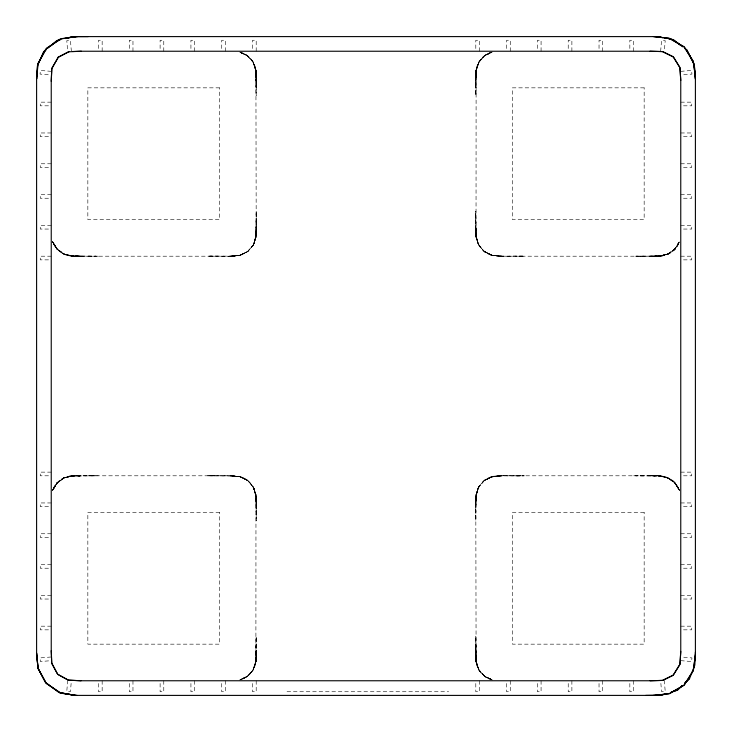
<?xml version="1.0" encoding="UTF-8"?>
<svg xmlns="http://www.w3.org/2000/svg" width="732" height="732" viewBox="0 0 732 732"><rect width="100%" height="100%" fill="white"/><g stroke="black" fill="none" stroke-linecap="round" stroke-linejoin="round"><path stroke-width="0.55" stroke-dasharray="3.66 2.75" d="M229.665 256.2L240.096 255.377L247.809 251.469L253.354 244.991L256.044 235.494L256.191 211.255L256.2 218.173M256.2 85.955L256.191 95.828C255.294 82.249 259.833 65.45 247.462 55.705L241.377 52.914M256.2 513.827L256.191 520.745L256.182 513.105M256.191 638.084L255.889 662.231L253.062 670.045L247.462 676.295L241.377 679.086M490.843 52.365A22.033 22.033 0 0 0 476.093 69.714L475.809 95.828C476.669 82.249 472.186 65.45 484.538 55.705L490.623 52.914M475.809 93.916L475.827 85.992M475.8 218.173L475.809 211.255L475.818 218.895M490.623 679.086L484.538 676.295L478.911 670.009L476.111 662.231L475.8 502.902L476.029 494.741L478.682 486.954L476.038 494.823L475.873 503.488L476.02 495.189L478.646 487.009L475.956 496.506L475.809 520.745L475.8 513.827M256.2 213.204L255.971 237.26L253.354 244.991L255.962 237.177L256.127 228.512L255.98 236.811L253.464 244.799L255.98 236.107L256.154 226.874M256.163 644.517L256.136 652.688L256.191 636.172L255.907 662.286A22.033 22.033 0 0 1 241.157 679.635M475.8 518.796C475.269 503.79 473.265 482.26 491.511 476.724L499.517 475.8L657.473 475.8L667.996 477.859C643.089 472.506 673.596 477.429 674.812 482.772L679.516 490.596L674.886 482.882L667.502 477.648L659.294 475.937M256.118 654.005L256.163 645.889L255.907 662.286L256.118 654.005C257.289 664.308 252.11 675.663 241.835 679.067M239.465 680.101L247.379 676.35L253.089 670.009L255.971 661.316L256.2 651.123M475.8 80.877L476.029 70.684L478.728 62.33L484.621 55.65L490.166 52.933M475.837 86.111C474.336 72.624 477.118 55.696 492.535 51.899M88.297 256.182L96.24 256.191L72.011 256.145L63.995 254.141L72.093 256.044L80.493 256.136L72.221 256.063L64.004 254.141L74.527 256.2L232.483 256.2L240.37 255.322L247.864 251.424L253.299 245.092L255.971 237.26L256.173 219.518L256.008 236.537M475.992 495.463L475.846 505.126M253.18 669.817L255.971 661.316L256.127 653.2L255.953 661.701M478.82 62.183L476.029 70.684L475.873 78.8L476.047 70.299M476.038 494.768L478.701 486.926L476.038 494.823L475.827 512.482L475.818 497.339L475.956 496.506L475.864 504.421L476.02 495.893L478.536 487.201L476.02 495.189M475.882 77.995L476.111 69.769L476.029 237.26L478.646 244.991L484.145 251.451L491.629 255.322L499.517 256.2L657.473 256.2L667.996 254.141C643.089 259.494 673.596 254.571 674.812 249.228L667.163 254.498L674.959 249.045L679.516 241.404C675.371 253.062 662.698 257.426 651.26 256.136M255.962 237.232L253.299 245.074L255.962 237.177L256.2 229.098L255.907 69.714A22.033 22.033 0 0 0 241.157 52.365M255.889 662.231L255.971 494.741L253.354 487.009L247.883 480.585L240.096 476.623L229.665 475.8M476.111 69.769L475.837 87.483L475.864 79.312L475.846 79.998M67.71 680.376L66.786 691.319L70.437 691.621L71.361 680.687M660.639 51.313L661.563 40.379L665.214 40.681L664.29 51.624M253.885 244.03L256.182 234.661L253.684 244.369L247.379 251.799L238.385 255.797L247.379 251.799M478.115 487.969L475.818 497.339L478.115 487.969L484.621 480.201L493.615 476.203L502.335 475.8M256.145 660.017L253.272 669.67L256.017 660.758L253.391 669.506L246.519 676.99L241.432 678.948M475.855 71.983L478.728 62.33L475.983 71.242L478.609 62.495L485.481 55.01L490.568 53.052M253.354 244.991L255.98 236.811M255.971 661.316L253.098 669.981L255.916 662.112M476.029 70.684L478.902 62.019L476.084 69.888M64.059 477.831L72.221 475.937L81.591 475.855L72.413 475.965L64.059 477.831L72.093 475.956L80.493 475.864L72.221 475.937L64.004 477.859L72.706 475.937L64.132 477.795L57.142 482.836L52.484 490.596L57.041 482.955L64.498 477.648L74.527 475.8L232.483 475.8L240.499 476.742C258.707 482.269 256.822 503.799 256.2 518.796M53.189 489.781L57.041 482.955L64.498 477.648L73.731 475.91L73.127 475.956L98.298 475.8M678.811 242.219L674.959 249.045L667.502 254.352L659.294 256.063M53.07 489.626L57.142 482.836L64.132 477.795L72.706 475.937M52.667 490.056L57.142 482.836L52.759 489.781M679.241 242.219L674.794 249.237L679.333 241.944M53.235 489.15L57.178 482.8L53.317 488.939M678.683 243.061L674.794 249.237L678.765 242.85M53.271 489.031L57.178 482.8M674.822 249.2L678.729 242.969M253.4 244.9L247.809 251.469M484.538 55.705L491.822 52.063M247.462 676.295L240.178 679.937M484.191 480.531L478.6 487.1L484.145 480.549L493.615 476.203L484.191 480.531C496.15 472.918 510.945 476.852 524.313 475.809L516.911 475.818L517.396 475.8M484.621 480.201L492.27 476.541L484.3 480.467M57.041 482.955L64.837 477.502M674.886 249.118L667.502 254.352L658.269 256.09L658.873 256.044L650.409 256.145L659.779 256.063L667.941 254.169L659.779 256.063L651.507 256.136L659.907 256.044L668.005 254.141L659.99 256.145L635.76 256.191L643.73 256.2M240.37 255.322L247.864 251.424C235.905 259.101 221.082 255.148 207.687 256.191L215.089 256.182L214.604 256.2M491.629 476.678L484.145 480.549L491.904 476.623L501.484 475.864L492.846 476.395L500.779 475.892M489.681 53.235L484.913 55.449L490.769 52.924M242.319 678.765L247.087 676.551L241.231 679.076M499.682 475.91L491.465 476.752L499.517 475.882M63.995 477.859L72.011 475.855L96.24 475.809L88.27 475.8M667.996 254.141L659.907 256.044L651.773 256.154M232.483 256.118L240.535 255.248L232.319 256.09L240.489 255.276L232.447 256.09L208.977 256.2M491.465 476.752L499.553 475.91L523.023 475.8M232.319 256.09L240.343 255.312L230.516 256.136L239.154 255.605L231.22 256.108M680.687 71.361L691.621 70.437L691.932 74.088L680.989 75.003M51.011 656.997L40.068 657.912L40.379 661.563L51.313 660.639M475.8 213.204C475.278 228.201 473.256 249.731 491.501 255.258L499.682 256.09L524.313 256.191L516.911 256.182L517.396 256.2M256.163 511.11L256.182 497.339L253.885 487.969L247.883 480.585L240.343 476.688L232.319 475.91L207.687 475.809L215.089 475.818L214.604 475.8M658.873 256.044L633.702 256.2M72.093 475.956L80.227 475.846M643.73 475.8L635.76 475.809L659.99 475.855L668.005 477.859M51.24 102.16L40.26 102.16L40.26 105.82L51.24 105.82M680.76 102.16L691.74 102.16L691.74 105.82L680.76 105.82M51.24 132.968L40.26 132.968L40.26 136.628L51.24 136.628M680.76 132.968L691.74 132.968L691.74 136.628L680.76 136.628M51.24 163.776L40.26 163.776L40.26 167.436L51.24 167.436M680.76 163.776L691.74 163.776L691.74 167.436L680.76 167.436M51.24 194.584L40.26 194.584L40.26 198.244L51.24 198.244M680.76 194.584L691.74 194.584L691.74 198.244L680.76 198.244M51.24 225.392L40.26 225.392L40.26 229.052L51.24 229.052M680.76 225.392L691.74 225.392L691.74 229.052L680.76 229.052M51.24 256.2L40.26 256.2L40.26 259.86L51.24 259.86M680.76 256.2L691.74 256.2L691.74 259.86L680.76 259.86M51.24 472.14L40.26 472.14L40.26 475.8L51.24 475.8M680.76 472.14L691.74 472.14L691.74 475.8L680.76 475.8M51.24 502.948L40.26 502.948L40.26 506.608L51.24 506.608M680.76 502.948L691.74 502.948L691.74 506.608L680.76 506.608M51.24 533.756L40.26 533.756L40.26 537.416L51.24 537.416M680.76 533.756L691.74 533.756L691.74 537.416L680.76 537.416M51.24 564.564L40.26 564.564L40.26 568.224L51.24 568.224M680.76 564.564L691.74 564.564L691.74 568.224L680.76 568.224M51.24 595.372L40.26 595.372L40.26 599.032L51.24 599.032M680.76 595.372L691.74 595.372L691.74 599.032L680.76 599.032M51.24 626.18L40.26 626.18L40.26 629.84L51.24 629.84M680.76 626.18L691.74 626.18L691.74 629.84L680.76 629.84M287.008 691.74L448.652 691.74M98.298 256.2L73.127 256.044L73.731 256.09L64.498 254.352L56.977 248.999L64.837 254.498L57.041 249.045L52.484 241.404L57.142 249.164L64.132 254.205L72.706 256.063L64.132 254.205L57.142 249.164L52.759 242.219M633.702 475.8L658.873 475.956L658.269 475.91L667.502 477.648L675.023 483.001L667.163 477.502L674.959 482.955L678.811 489.781M523.023 256.2C507.889 255.139 487.905 260.665 478.6 244.9L475.818 234.661L475.837 220.89M208.977 475.8L232.447 475.91M659.779 475.937L667.941 477.831L659.779 475.937L650.409 475.855C661.765 474.629 674.675 478.261 679.241 489.781M73.127 256.044L81.591 256.145L72.221 256.063L64.059 254.169L72.413 256.035L80.74 256.136M651.507 475.864L659.907 475.956L667.996 477.859M80.227 256.154L72.093 256.044L64.004 254.141M651.773 475.846L659.907 475.956M500.779 256.108L501.484 256.136L491.904 255.377L499.901 256.09L491.904 255.377L484.145 251.424L491.904 255.377L502.335 256.2M231.22 475.892L230.516 475.864L240.343 476.688L232.099 475.91L240.096 476.623L247.809 480.531L253.354 487.009L255.962 494.823L256.127 503.488L255.98 495.189L253.464 487.201L256.182 497.339L253.684 487.631L255.98 495.893L256.173 512.482L255.962 494.768L253.299 486.926M51.313 71.361L40.379 70.437L40.068 74.088L51.011 75.003M680.687 660.639L691.621 661.563L691.932 657.912L680.989 656.997M491.465 255.248L499.682 256.09M232.319 475.91L240.535 476.752L247.864 480.576L240.096 476.623M72.706 256.063L64.498 254.352L57.041 249.045L53.189 242.219M241.432 53.052L246.519 55.01L253.391 62.495L256.145 71.983L256.2 80.877M490.568 678.948L485.481 676.99L478.609 669.506L475.855 660.017L475.8 651.123M241.231 52.924L247.087 55.449L242.319 53.235M490.769 679.076L484.913 676.551L489.681 678.765M484.621 251.799L493.615 255.797L484.621 251.799L478.115 244.03M247.379 480.201L238.385 476.203L247.379 480.201L253.885 487.969M239.465 51.899L247.379 55.65L253.089 61.991L256.145 71.983M492.535 680.101L484.621 676.35L478.911 670.009L475.855 660.017M241.835 52.933L247.379 55.65L253.098 62.019L256.017 71.242L253.272 62.33L255.971 70.684L256.182 88.124M247.462 55.705L240.178 52.063M484.538 676.295L491.822 679.937M490.166 679.067L484.621 676.35L478.902 669.981L476.084 662.112L475.983 660.758L478.728 669.67L476.029 661.316L475.809 636.172L476.093 662.286A22.033 22.033 0 0 0 490.843 679.635M491.904 255.377L484.191 251.469L478.6 244.9L476.02 236.811L475.873 228.512L476.038 237.232L478.701 245.074L476.038 237.177L475.827 219.518L475.956 235.494L478.316 244.369L475.818 234.661L475.956 235.494L475.846 226.874M484.145 251.451L491.629 255.322M240.37 476.678L247.855 480.549M678.93 489.626L674.858 482.836L678.683 488.939M53.317 243.061L57.206 249.237L53.07 242.374M678.765 489.15L674.822 482.8L678.729 489.031M53.271 242.969L57.178 249.2L53.235 242.85M674.858 482.836L679.333 490.056M52.667 241.944L57.142 249.164M476.084 662.112L475.837 645.889L476.084 662.112L478.938 670.045L476.065 661.966L478.865 669.917L476.029 661.316L475.873 653.2L476.047 661.701M255.916 69.888L256.163 86.111L255.916 69.888L253.098 62.019L255.935 70.034L253.135 62.083L255.971 70.684L256.127 78.8L255.953 70.299M476.029 661.316L478.82 669.817M253.18 62.183L255.971 70.684M253.354 487.009L255.98 495.189M476.02 236.811L478.536 244.799L476.02 236.107L475.864 227.579L475.992 236.537M664.29 680.376L665.214 691.319L661.563 691.621L660.639 680.687M71.361 51.313L70.437 40.379L66.786 40.681L67.71 51.624M475.882 654.005L476.111 662.231M255.889 69.769L256.118 77.995M256.008 495.463L256.154 505.126M475.837 644.517L475.864 652.688L475.809 638.084M633.5 51.24L633.5 40.26L629.84 40.26L629.84 51.24M633.5 680.76L633.5 691.74L629.84 691.74L629.84 680.76M602.692 51.24L602.692 40.26L599.032 40.26L599.032 51.24M602.692 680.76L602.692 691.74L599.032 691.74L599.032 680.76M571.884 51.24L571.884 40.26L568.224 40.26L568.224 51.24M571.884 680.76L571.884 691.74L568.224 691.74L568.224 680.76M541.076 51.24L541.076 40.26L537.416 40.26L537.416 51.24M541.076 680.76L541.076 691.74L537.416 691.74L537.416 680.76M510.268 51.24L510.268 40.26L506.608 40.26L506.608 51.24M510.268 680.76L510.268 691.74L506.608 691.74L506.608 680.76M479.46 51.24L479.46 40.26L475.8 40.26L475.8 51.24M479.46 680.76L479.46 691.74L475.8 691.74L475.8 680.76M256.2 51.24L256.2 40.26L252.54 40.26L252.54 51.24M256.2 680.76L256.2 691.74L252.54 691.74L252.54 680.76M225.392 51.24L225.392 40.26L221.732 40.26L221.732 51.24M225.392 680.76L225.392 691.74L221.732 691.74L221.732 680.76M194.584 51.24L194.584 40.26L190.924 40.26L190.924 51.24M194.584 680.76L194.584 691.74L190.924 691.74L190.924 680.76M163.776 51.24L163.776 40.26L160.116 40.26L160.116 51.24M163.776 680.76L163.776 691.74L160.116 691.74L160.116 680.76M132.968 51.24L132.968 40.26L129.308 40.26L129.308 51.24M132.968 680.76L132.968 691.74L129.308 691.74L129.308 680.76M102.16 51.24L102.16 40.26L98.5 40.26L98.5 51.24M102.16 680.76L102.16 691.74L98.5 691.74L98.5 680.76M74.527 256.209A22.134 22.134 0 0 1 53.262 243.39M72.011 256.154A22.024 22.024 0 0 1 53.143 243.152M53.262 488.61A22.134 22.134 0 0 1 74.527 475.791M53.143 488.848A22.024 22.024 0 0 1 72.011 475.846M678.738 243.39A22.134 22.134 0 0 1 657.473 256.209M678.857 243.152A22.024 22.024 0 0 1 659.99 256.154M657.473 475.791A22.134 22.134 0 0 1 678.738 488.61M659.99 475.846A22.024 22.024 0 0 1 678.857 488.848M219.6 87.84L87.84 87.84L87.84 219.6L219.6 219.6L219.6 87.84M644.16 87.84L512.4 87.84L512.4 219.6L644.16 219.6L644.16 87.84M219.6 512.4L87.84 512.4L87.84 644.16L219.6 644.16L219.6 512.4M644.16 512.4L512.4 512.4L512.4 644.16L644.16 644.16L644.16 512.4M240.499 476.742L232.483 475.882L240.535 476.752M256.154 79.998L256.136 79.312L256.163 87.483L256.154 79.998"/><path stroke-width="1.1" d="M51.24 81.325L51.762 68.652L58.331 57.133L69.183 51.615M695.4 652.13L694.824 665.059L689.544 678.61L684.685 683.24L689.544 678.61M680.76 651.407L680.019 664.107L673.166 675.27L662.304 680.44L650.108 680.76M36.6 78.772L38.146 63.272L46.702 48.083L61.616 38.631L77.565 36.6M695.4 654.518L693.369 670.384L683.999 685.234L668.883 693.808L653.392 695.4M38.101 63.446L45.924 49.035L60.161 39.043L75.982 36.6M58.331 57.133L51.871 68.296L51.24 80.959L51.24 651.004L51.789 663.448L57.718 674.364L68.607 680.22L81.06 680.76M673.166 675.27L679.9 664.51L680.76 651.855L680.76 80.053L679.882 67.417L673.413 56.922L662.231 51.551L650.007 51.24M45.96 49.922L43.49 52.036L37.433 65.761L36.6 79.047L37.643 65.047L44.442 50.865L46.162 49.465M50.078 46.4L56.657 40.763L58.816 40.205M47.891 48.074L57.389 40.379L60.582 39.629M57.965 57.435L68.506 51.807L80.813 51.24L650.492 51.24L662.799 51.606L673.413 56.922M673.403 675.078L662.863 680.376L650.592 680.76L80.493 680.76L68.021 680.055L57.535 674.154M645.688 695.4L661.554 695.144L666.87 693.479M671.098 692.152L677.439 690.157L682.279 685.536L677.42 690.166L672.132 691.822M661.554 695.144L666.843 693.488M65.313 38.558L72.88 36.627L88.169 36.6M65.889 38.366L73.328 36.6L657.126 36.6L662.487 37.616L657.062 36.6M72.514 51.514L81.389 51.24M36.6 653.685L38.009 668.234L45.494 682.434L58.871 692.39L74.646 695.4L654.637 695.4L669.817 693.533L684.338 684.96L693.296 670.658L695.4 655.149L695.4 76.64L693.314 61.415L684.457 47.141L669.862 38.476L654.417 36.6M653.283 36.6L668.856 38.183L684.027 46.784L693.369 61.598L695.4 77.418M77.135 695.4L61.149 693.241L46.418 683.569L38.073 668.444L36.6 653.42M75.661 695.4L59.868 692.865L45.768 682.773L38.046 668.353L36.6 653.017M666.733 38.421L664.583 38.018L666.77 38.43M58.871 692.39L74.719 695.4M680.925 45.521L673.202 39.656L668.883 38.833L673.202 39.656L682.617 46.802M685.216 48.779L686.927 50.087L691.85 59.96M685.189 48.76L686.909 50.06L694.329 64.938L695.4 79.056L694.32 64.91L692.838 61.946M673.156 56.721L680.001 67.829L680.76 80.511M57.718 674.364L51.679 663.046L51.24 650.666M36.6 78.443L36.6 653.713"/></g></svg>
